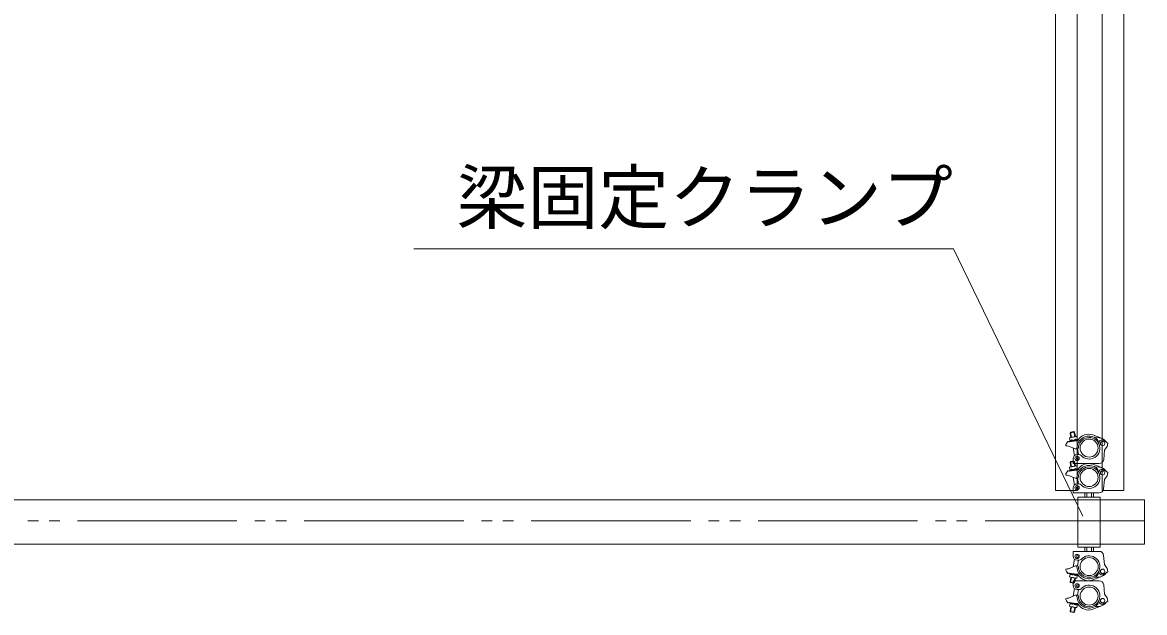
# Model space of a CAD drawing. Units: millimetres, scale not verified. Extents: x -9305 to 9305, y -6415 to 6415.
# Drawn here: x -875 to 1657, y 3462 to 4793 of the extents above; entities that cross this region are included whole.
import ezdxf
from ezdxf.enums import TextEntityAlignment as Align

# ---------------------------------------------------------------- set-up
doc = ezdxf.new("R2010")
doc.units = ezdxf.units.MM
doc.header["$LTSCALE"] = 40
doc.linetypes.add('DOUBLE_CHAIN2', pattern=[12.8, 9, -1, 0.6, -0.6, 0.6, -1])
for name, color, linetype, lineweight in [('0-2_CLG-45', 134, 'DOUBLE_CHAIN2', 18), ('0-3_CLGS-90', 134, 'Continuous', 18), ('0-6_TEXT', 134, 'Continuous', 18)]:
    doc.layers.add(name, color=color, linetype=linetype, lineweight=lineweight)
doc.styles.add('ＭＳ ゴシック', font='')
doc.styles.get('ＭＳ ゴシック').set_extended_font_data('MS Gothic')

msp = doc.modelspace()

# ---------------------------------------------------------------- linework, layer by layer
at = {"layer": '0-2_CLG-45'}
msp.add_line((1656.72, 3668.6), (-7543.28, 3668.6), dxfattribs=at)
at = {"layer": '0-3_CLGS-90'}
for p, q in [((1504.5, 3849.3), (1485.36, 3846.68)), ((1487.45, 3855.56), (1488.79, 3848.18)), ((1506.51, 3851.4), (1487.81, 3848.01)), ((1506.7, 3850.42), (1487.91, 3847.02)), ((1498.66, 3868.86), (1488.82, 3867.05)), ((1489.62, 3868.22), (1488.82, 3867.04)), ((1488.82, 3867.05), (1490.73, 3856.65)), ((1489.61, 3868.21), (1491.7, 3856.84)), ((1497.48, 3869.66), (1489.62, 3868.22)), ((1500.32, 3858.41), (1491.13, 3856.74)), ((1497.48, 3869.66), (1498.66, 3868.86)), ((1499.57, 3858.28), (1497.48, 3869.66)), ((1500.56, 3858.45), (1498.65, 3868.86)), ((1505.52, 3851.22), (1504.17, 3858.6)), ((1539.81, 3862.33), (1559.66, 3854.73)), ((1573.78, 3843.81), (1565.2, 3849.62)), ((1501.08, 3830.58), (1484.78, 3836.92)), ((1485.18, 3847.03), (1485.36, 3846.68)), ((1495.37, 3832.81), (1498.54, 3815.54)), ((1505.06, 3830.68), (1501.85, 3830.51)), ((1505.41, 3830.72), (1507.78, 3817.83)), ((1566.5, 3827.81), (1564.46, 3806.84)), ((1498.65, 3802.64), (1488.81, 3800.83)), ((1489.61, 3802), (1488.81, 3800.83)), ((1488.81, 3800.83), (1490.72, 3790.43)), ((1489.6, 3802), (1491.69, 3790.62)), ((1497.48, 3803.44), (1489.61, 3802)), ((1495.5, 3808.81), (1495.5, 3797.81)), ((1499.56, 3792.07), (1497.47, 3803.44)), ((1497.48, 3803.44), (1498.65, 3802.64)), ((1500.55, 3792.24), (1498.64, 3802.65)), ((1504.5, 3817.81), (1509.21, 3817.81)), ((1485.18, 3780.81), (1485.35, 3780.46)), ((1504.49, 3783.08), (1485.35, 3780.46)), ((1487.44, 3789.34), (1488.78, 3781.96)), ((1506.5, 3785.19), (1487.8, 3781.79)), ((1506.7, 3784.2), (1487.9, 3780.8)), ((1500.3, 3792.19), (1491.12, 3790.52)), ((1554.5, 3797.81), (1495.5, 3797.81)), ((1505.51, 3785.01), (1504.16, 3792.39)), ((1521.71, 3797.82), (1541.71, 3797.82)), ((1539.8, 3796.11), (1559.64, 3788.52)), ((1573.77, 3777.59), (1565.19, 3783.4)), ((1501.07, 3764.37), (1484.77, 3770.7)), ((1495.36, 3766.59), (1498.52, 3749.32)), ((1505.05, 3764.46), (1501.84, 3764.29)), ((1504.49, 3751.59), (1509.2, 3751.59)), ((1505.4, 3764.51), (1507.76, 3751.61)), ((1566.49, 3761.59), (1564.44, 3740.62)), ((1495.49, 3742.59), (1495.49, 3731.59)), ((1554.49, 3731.59), (1495.49, 3731.59)), ((1521.7, 3731.6), (1541.7, 3731.6)), ((1521.7, 3731.6), (1521.7, 3721.66)), ((1526.7, 3731.6), (1526.7, 3721.66)), ((1536.7, 3731.6), (1536.7, 3721.66)), ((1541.7, 3731.6), (1541.7, 3721.66)), ((1609.83, 3736.96), (1561.23, 3736.96)), ((-7393.48, 3715.61), (1506.5, 3715.61)), ((1556.72, 3715.61), (1656.72, 3715.61)), ((1656.72, 3715.61), (1656.72, 3615.61)), ((1506.5, 3615.61), (-7393.48, 3615.61)), ((1495.49, 3588.62), (1495.49, 3599.62)), ((1554.49, 3599.62), (1495.49, 3599.62)), ((1521.7, 3599.61), (1521.7, 3609.55)), ((1521.7, 3599.61), (1541.7, 3599.61)), ((1526.7, 3599.61), (1526.7, 3609.55)), ((1536.7, 3599.61), (1536.7, 3609.55)), ((1541.7, 3599.61), (1541.7, 3609.55)), ((1556.72, 3615.61), (1656.72, 3615.61)), ((1495.36, 3564.62), (1498.52, 3581.89)), ((1504.49, 3579.62), (1509.2, 3579.62)), ((1505.4, 3566.71), (1507.76, 3579.6)), ((1566.49, 3569.62), (1564.44, 3590.6)), ((1501.07, 3566.85), (1484.77, 3560.52)), ((1485.18, 3550.4), (1485.35, 3550.76)), ((1504.49, 3548.13), (1485.35, 3550.76)), ((1487.44, 3541.87), (1488.78, 3549.25)), ((1506.5, 3546.03), (1487.8, 3549.42)), ((1506.7, 3547.01), (1487.9, 3550.42)), ((1505.05, 3566.75), (1501.84, 3566.92)), ((1505.51, 3546.21), (1504.16, 3538.83)), ((1573.77, 3553.62), (1565.19, 3547.82)), ((1488.81, 3530.38), (1490.72, 3540.78)), ((1489.61, 3529.22), (1488.81, 3530.39)), ((1498.65, 3528.57), (1488.81, 3530.38)), ((1489.6, 3529.22), (1491.69, 3540.59)), ((1497.48, 3527.77), (1489.61, 3529.22)), ((1500.3, 3539.02), (1491.12, 3540.69)), ((1495.5, 3522.41), (1495.5, 3533.41)), ((1554.5, 3533.41), (1495.5, 3533.41)), ((1499.56, 3539.15), (1497.47, 3527.77)), ((1497.48, 3527.77), (1498.65, 3528.57)), ((1500.55, 3538.98), (1498.64, 3528.57)), ((1521.71, 3533.4), (1541.71, 3533.4)), ((1539.8, 3535.1), (1559.64, 3542.7)), ((1566.5, 3503.41), (1564.46, 3524.38)), ((1501.08, 3500.63), (1484.78, 3494.3)), ((1495.37, 3498.41), (1498.54, 3515.67)), ((1505.06, 3500.54), (1501.85, 3500.71)), ((1504.5, 3513.41), (1509.21, 3513.41)), ((1505.41, 3500.49), (1507.78, 3513.39)), ((1485.18, 3484.19), (1485.36, 3484.54)), ((1504.5, 3481.92), (1485.36, 3484.54)), ((1487.45, 3475.65), (1488.79, 3483.03)), ((1506.51, 3479.81), (1487.81, 3483.21)), ((1506.7, 3480.79), (1487.91, 3484.2)), ((1488.82, 3464.16), (1490.73, 3474.57)), ((1489.61, 3463), (1491.7, 3474.38)), ((1500.32, 3472.8), (1491.13, 3474.48)), ((1499.57, 3472.93), (1497.48, 3461.56)), ((1500.56, 3472.76), (1498.65, 3462.35)), ((1505.52, 3479.99), (1504.17, 3472.61)), ((1539.81, 3468.89), (1559.66, 3476.48)), ((1573.78, 3487.41), (1565.2, 3481.6)), ((1489.62, 3463), (1488.82, 3464.17)), ((1498.66, 3462.36), (1488.82, 3464.16)), ((1497.48, 3461.56), (1489.62, 3463)), ((1497.48, 3461.56), (1498.66, 3462.36))]:
    msp.add_line(p, q, dxfattribs=at)
at = {"layer": '0-3_CLGS-90', "linetype": 'DOUBLE_CHAIN2'}
for p, q in [((1506.5, 3715.61), (1556.5, 3715.61)), ((1506.5, 3615.61), (1556.5, 3615.61))]:
    msp.add_line(p, q, dxfattribs=at)
at = {"layer": '0-3_CLGS-90'}
for points in [[(1504.5, 3736.96), (1504.5, 5936.96), (1455.9, 5936.96), (1455.9, 3736.96)], [(1506.5, 3722.15), (1556.5, 3722.15), (1556.5, 3608.85), (1506.5, 3608.85)]]:
    msp.add_lwpolyline(points, close=True, dxfattribs=at)
for points in [[(1561.23, 3736.96), (1561.23, 5936.96), (1609.83, 5936.96), (1609.83, 3736.96)], [(1566.5, 3827.81), (1572.5, 3836.31), (1573.78, 3843.81)], [(1566.49, 3761.59), (1572.49, 3770.09), (1573.77, 3777.59)], [(1566.49, 3569.62), (1572.49, 3561.12), (1573.77, 3553.62)], [(1566.5, 3503.41), (1572.5, 3494.91), (1573.78, 3487.41)]]:
    msp.add_lwpolyline(points, dxfattribs=at)
for centre, radius in [((1531.71, 3832.47), 20.36), ((1562, 3842.81), 5), ((1504.5, 3809.31), 4.75), ((1504.5, 3809.31), 2.25), ((1531.7, 3766.25), 20.36), ((1561.99, 3776.59), 5), ((1504.49, 3743.09), 4.75), ((1504.49, 3743.09), 2.25), ((1504.49, 3588.12), 4.75), ((1504.49, 3588.12), 2.25), ((1531.7, 3565.25), 20.42), ((1561.99, 3554.62), 5), ((1504.5, 3521.91), 4.75), ((1504.5, 3521.91), 2.25), ((1531.71, 3498.74), 20.36), ((1562, 3488.41), 5)]:
    msp.add_circle(centre, radius, dxfattribs=at)
for centre, radius, start, end in [((1494.79, 3838.97), 18.14, 86.763, 113.859), ((1493.6, 3845.5), 5.51, 49.828, 150.774), ((1503.15, 3840.49), 18.14, 86.763, 113.859), ((1501.97, 3847.02), 5.51, 49.826, 150.775), ((1531.7, 3832.11), 27.5, 64.68, 178.286), ((1504.43, 3852.12), 2.82, 271.374, 323.267), ((1506.58, 3850.91), 0.5, 270.616, 100.309), ((1530.37, 3836.57), 27.43, 69.863, 149.651), ((1531.7, 3832.11), 24.3, 23.409, 177.714), ((1547.74, 3866), 10, 244.68, 276.446), ((1538.37, 3843.63), 14.27, 3.379, 69.105), ((1551.48, 3832.93), 23.29, 33.395, 96.446), ((1561.1, 3843.56), 7.32, 55.902, 194.205), ((1477.24, 3806.72), 31.13, 75.977, 87.16), ((1493.72, 3836.33), 15.01, 132.479, 174.343), ((1484.26, 3846.66), 1, 21.664, 132.479), ((1487.91, 3847.52), 0.5, 100.291, 289.984), ((1501.72, 3833), 2.5, 255.37, 358.286), ((1504.92, 3833.18), 2.5, 273.067, 357.714), ((1531.7, 3832.11), 24.3, 222.065, 23.409), ((1504.5, 3808.81), 9, 90, 180), ((1509.21, 3811.81), 6, 42.065, 90), ((1554.5, 3807.81), 10, 270, 354.424), ((1493.7, 3770.11), 15.01, 132.479, 174.343), ((1484.25, 3780.44), 1, 21.664, 132.479), ((1487.9, 3781.3), 0.5, 100.291, 289.984), ((1494.78, 3772.75), 18.14, 86.763, 113.859), ((1493.6, 3779.28), 5.51, 49.828, 150.774), ((1503.14, 3774.27), 18.14, 86.763, 113.859), ((1501.96, 3780.8), 5.51, 49.826, 150.775), ((1531.69, 3765.89), 27.5, 64.68, 178.286), ((1504.42, 3785.9), 2.82, 271.374, 323.267), ((1506.57, 3784.69), 0.5, 270.616, 100.309), ((1530.36, 3770.36), 27.43, 69.863, 149.651), ((1531.69, 3765.89), 24.3, 23.409, 177.714), ((1531.69, 3765.89), 24.3, 222.065, 23.409), ((1547.73, 3799.79), 10, 244.68, 276.446), ((1538.36, 3777.41), 14.27, 3.379, 69.105), ((1551.47, 3766.71), 23.29, 33.395, 96.446), ((1561.09, 3777.34), 7.32, 55.902, 194.205), ((1477.23, 3740.5), 31.13, 75.977, 87.16), ((1504.49, 3742.59), 9, 90, 180), ((1501.7, 3766.79), 2.5, 255.37, 358.286), ((1504.91, 3766.96), 2.5, 273.067, 357.714), ((1509.2, 3745.59), 6, 42.065, 90), ((1554.49, 3741.59), 10, 270, 354.424), ((1554.49, 3589.62), 10, 5.576, 90), ((1504.49, 3588.62), 9, 180, 270), ((1509.2, 3585.62), 6, 270, 317.935), ((1531.69, 3565.32), 24.3, 336.591, 137.935), ((1477.23, 3590.71), 31.13, 272.84, 284.023), ((1493.7, 3561.1), 15.01, 185.657, 227.521), ((1484.25, 3550.78), 1, 227.521, 338.336), ((1487.9, 3549.92), 0.5, 70.016, 259.709), ((1493.6, 3551.94), 5.51, 209.226, 310.172), ((1501.96, 3550.42), 5.51, 209.225, 310.174), ((1501.7, 3564.43), 2.5, 1.714, 104.63), ((1531.69, 3565.32), 27.5, 181.714, 295.32), ((1504.42, 3545.31), 2.82, 36.733, 88.626), ((1504.91, 3564.26), 2.5, 2.286, 86.933), ((1506.57, 3546.52), 0.5, 259.691, 89.384), ((1530.36, 3560.86), 27.43, 210.349, 290.137), ((1531.69, 3565.32), 24.3, 182.286, 336.591), ((1538.36, 3553.8), 14.27, 290.895, 356.621), ((1551.47, 3564.5), 23.29, 263.554, 326.605), ((1561.09, 3553.88), 7.32, 165.795, 304.098), ((1494.78, 3558.46), 18.14, 246.141, 273.237), ((1504.5, 3522.41), 9, 180, 270), ((1503.14, 3556.94), 18.14, 246.141, 273.237), ((1531.7, 3499.11), 24.3, 336.591, 137.935), ((1547.73, 3531.43), 10, 83.554, 115.32), ((1554.5, 3523.41), 10, 5.576, 90), ((1477.24, 3524.5), 31.13, 272.84, 284.023), ((1501.72, 3498.21), 2.5, 1.714, 104.63), ((1531.7, 3499.11), 27.5, 181.714, 295.32), ((1504.92, 3498.04), 2.5, 2.286, 86.933), ((1531.7, 3499.11), 24.3, 182.286, 336.591), ((1509.21, 3519.41), 6, 270, 317.935), ((1493.72, 3494.89), 15.01, 185.657, 227.521), ((1484.26, 3484.56), 1, 227.521, 338.336), ((1487.91, 3483.7), 0.5, 70.016, 259.709), ((1494.79, 3492.24), 18.14, 246.141, 273.237), ((1493.6, 3485.72), 5.51, 209.226, 310.172), ((1503.15, 3490.72), 18.14, 246.141, 273.237), ((1501.97, 3484.2), 5.51, 209.225, 310.174), ((1504.43, 3479.09), 2.82, 36.733, 88.626), ((1506.58, 3480.3), 0.5, 259.691, 89.384), ((1530.37, 3494.64), 27.43, 210.349, 290.137), ((1538.37, 3487.58), 14.27, 290.895, 356.621), ((1547.74, 3465.21), 10, 83.554, 115.32), ((1551.48, 3498.29), 23.29, 263.554, 326.605), ((1561.1, 3487.66), 7.32, 165.795, 304.098)]:
    msp.add_arc(centre, radius, start, end, dxfattribs=at)
at = {"layer": '0-6_TEXT'}
for p in [(8.02, 4282.49), (1517.15, 3679.3)]:
    msp.add_line(p, (1225.9, 4282.49), dxfattribs=at)

# ---------------------------------------------------------------- texts
at = {"layer": '0-6_TEXT', "style": 'ＭＳ ゴシック'}
msp.add_text('梁固定クランプ', height=117.3, dxfattribs=at).set_placement((104.22, 4304.42), align=Align.BOTTOM_LEFT)

doc.saveas('drawing.dxf')
